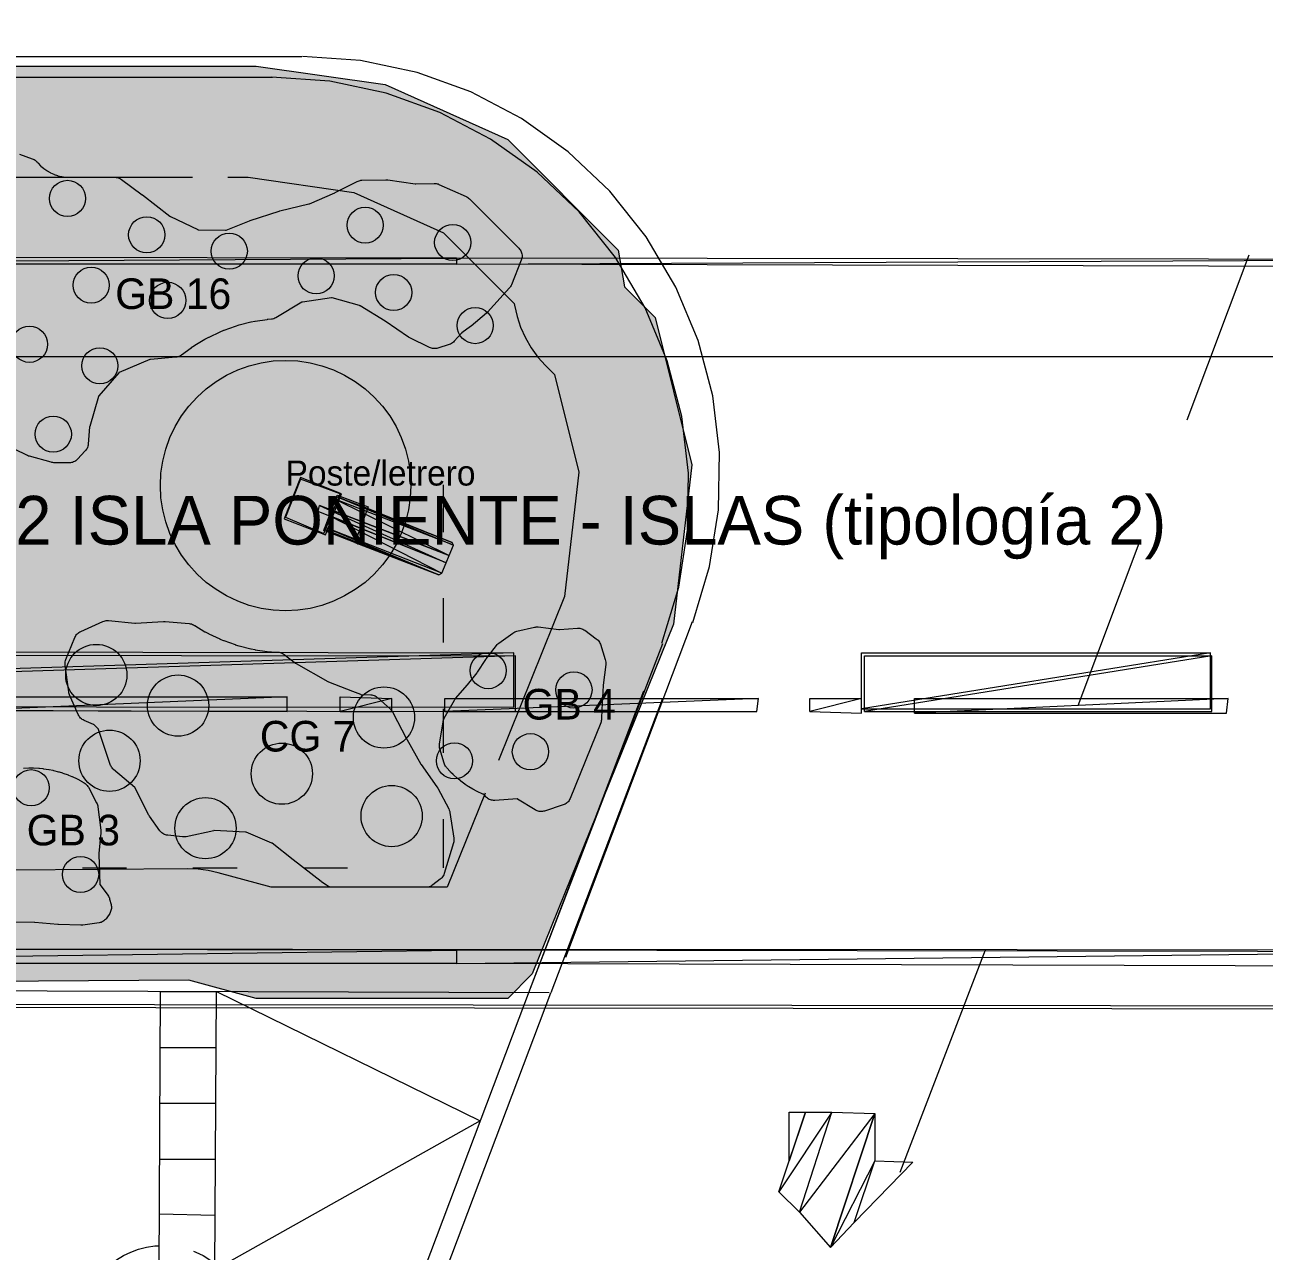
# Model space of a CAD drawing. Header units: metres. Extents: x 1 to 213, y 1 to 147.
# Drawn here: x 60.43 to 69.33, y 40.3 to 49.11 of the extents above; entities that cross this region are included whole.
import ezdxf

# ---------------------------------------------------------------- set-up
doc = ezdxf.new("R2010")
doc.units = ezdxf.units.M
doc.linetypes.add('DASHED', pattern=[1.524, 1.27, -0.254])
doc.layers.get('0').update_dxf_attribs({"lineweight": 0, "plot": 0})
for name, color, linetype, lineweight, plot in [('00-BASE-ARQUITECTURA', 8, 'Continuous', 0, False), ('PJ-COPA-ADULTA', 8, 'DASHED', 0, False), ('PJ-CUBRESUELOS', 150, 'Continuous', 0, False), ('PJ-ETIQUETAS', 7, 'Continuous', 0, False), ('PJ-GRAVILLA', 42, 'Continuous', 0, False), ('PJ-HERBACEAS', 212, 'Continuous', 0, False), ('PJ-LIMITE-JARDIN', 7, 'Continuous', 0, False), ('PJ-MASAS', 92, 'Continuous', 0, False), ('PJ-MASAS-RELLENO', 92, 'Continuous', 0, False), ('PJ-PROTEGIDO', 30, 'DASHED', 0, False), ('PJ-RIEGO-SECTORES', 5, 'Continuous', 0, False), ('PJ-VISIBILIDAD', 1, 'DASHED', 0, False), ('PJ-ZONAS-TIPOLOGIA', 30, 'Continuous', 0, False)]:
    doc.layers.add(name, color=color, linetype=linetype, lineweight=lineweight, plot=plot)

# ---------------------------------------------------------------- blocks, each defined once
blk = doc.blocks.new('PJ_GB')
blk.add_circle((0, 0), 0.13)
for tag, p, height in [('CODIGO', (0.15, 0.15), 0.2), ('ESPECIE', (0.15, -0.1), 0.15), ('ZONA', (0.15, -0.3), 0.15)]:
    blk.add_attdef(tag, p, '', height=height)
blk = doc.blocks.new('PJ_CG')
blk.add_circle((0, 0), 0.22)
for tag, p, height in [('CODIGO', (0.15, 0.15), 0.2), ('ESPECIE', (0.15, -0.1), 0.15), ('ZONA', (0.15, -0.3), 0.15)]:
    blk.add_attdef(tag, p, '', height=height)

msp = doc.modelspace()

# ---------------------------------------------------------------- hatches: boundary and pattern name
at = {"layer": 'PJ-GRAVILLA'}
h = msp.add_hatch(dxfattribs=at)
h.set_pattern_fill('GRAVEL', scale=0.03)
h.paths.add_polyline_path([(55.2538, 48.8156), (62.0889, 48.8156), (63.0149, 48.6833), (63.8968, 48.2864), (64.6906, 47.4927), (64.7347, 47.2281), (64.9552, 47.0076), (65.2198, 45.9493), (65.0875, 44.8028), (64.0732, 42.2892), (63.8968, 42.1128), (62.0889, 42.1128), (61.6038, 42.2451), (55.1215, 42.201), (54.9892, 42.4215), (54.9892, 48.5069), (55.2538, 48.8156)])
at = {"layer": 'PJ-MASAS-RELLENO'}
for points in [[(59.958, 46.407), (59.9524, 46.4128), (59.9474, 46.4192), (59.9431, 46.426), (59.9395, 46.4332), (59.9366, 46.4408), (59.9345, 46.4486), (59.8964, 46.6256), (59.8962, 46.6266), (59.8945, 46.634), (59.8942, 46.6349), (59.8925, 46.6414), (59.8922, 46.6423), (59.8901, 46.6496), (59.8898, 46.6505), (59.8355, 46.822), (59.833, 46.8322), (59.8076, 46.9745), (59.8066, 46.9823), (59.8064, 46.9901), (59.8069, 46.9979), (59.8235, 47.1388), (59.8251, 47.1479), (59.8277, 47.1567), (59.8958, 47.3449), (59.8968, 47.3474), (59.9802, 47.5562), (59.9806, 47.5571), (59.9836, 47.5651), (59.9839, 47.5661), (59.9861, 47.5726), (59.9867, 47.5746), (59.9913, 47.5909), (59.9918, 47.5929), (59.9934, 47.5996), (59.9936, 47.6007), (59.9952, 47.609), (59.9954, 47.61), (60.0264, 47.7922), (60.0266, 47.7931), (60.0277, 47.8009), (60.0279, 47.8018), (60.0286, 47.8081), (60.0288, 47.8101), (60.0299, 47.8257), (60.03, 47.8276), (60.0301, 47.8335), (60.0301, 47.8354), (60.0297, 47.851), (60.0296, 47.853), (60.0292, 47.8588), (60.029, 47.8608), (60.027, 47.8763), (60.0267, 47.8782), (60.0257, 47.884), (60.0254, 47.8859), (60.0219, 47.9011), (60.0214, 47.903), (60.0197, 47.9091), (60.0195, 47.9101), (60.0172, 47.9176), (60.0169, 47.9185), (59.9719, 48.0545), (59.9698, 48.0619), (59.9685, 48.0695), (59.9679, 48.0771), (59.968, 48.0848), (59.9689, 48.0925), (59.9704, 48.1), (59.9727, 48.1073), (59.9757, 48.1144), (59.9794, 48.1211), (59.9837, 48.1275), (59.9886, 48.1334), (59.994, 48.1388), (59.9999, 48.1437), (60.0063, 48.148), (60.013, 48.1517), (60.0201, 48.1547), (60.1197, 48.1915), (60.1274, 48.1939), (60.1353, 48.1955), (60.1433, 48.1963), (60.1514, 48.1964), (60.3654, 48.1856), (60.3729, 48.1849), (60.3804, 48.1835), (60.3876, 48.1813), (60.4795, 48.1495), (60.4865, 48.1467), (60.4932, 48.1432), (60.4996, 48.1392), (60.5055, 48.1345), (60.511, 48.1293), (60.5159, 48.1237), (60.5192, 48.1195), (60.5217, 48.1167), (60.5387, 48.099), (60.5415, 48.0964), (60.5602, 48.0803), (60.5631, 48.078), (60.5832, 48.0638), (60.5864, 48.0618), (60.6078, 48.0495), (60.6111, 48.0478), (60.6335, 48.0376), (60.637, 48.0362), (60.6603, 48.0282), (60.6639, 48.0272), (60.6879, 48.0214), (60.6916, 48.0207), (60.7159, 48.0172), (60.7197, 48.0169), (60.7452, 48.0156), (60.7471, 48.0156), (61.0728, 48.0156), (61.0813, 48.0151), (61.0897, 48.0138), (61.0979, 48.0116), (61.1058, 48.0085), (61.1134, 48.0046), (61.1205, 47.9999), (61.2692, 47.8897), (61.2705, 47.8887), (61.4683, 47.7359), (61.4701, 47.7347), (61.4719, 47.7337), (61.6683, 47.6397), (61.6702, 47.6389), (61.6723, 47.6387), (61.8684, 47.6353), (61.8703, 47.6354), (61.8722, 47.636), (62.0415, 47.7029), (62.0461, 47.7046), (62.2528, 47.7719), (62.2589, 47.7736), (62.468, 47.8239), (62.4697, 47.8244), (62.4713, 47.825), (62.6537, 47.9048), (62.6557, 47.9058), (62.8146, 47.9859), (62.8211, 47.9889), (62.8279, 47.9912), (62.8348, 47.9929), (62.8418, 47.994), (62.8489, 47.9945), (63.0207, 47.9983), (63.0272, 47.9982), (63.0337, 47.9976), (63.2317, 47.9693), (63.2334, 47.9692), (63.235, 47.9691), (63.3676, 47.9721), (63.3747, 47.972), (63.3818, 47.9712), (63.3888, 47.9698), (63.3956, 47.9677), (63.4023, 47.9651), (63.597, 47.8774), (63.6035, 47.8742), (63.6096, 47.8703), (63.6154, 47.8659), (63.6208, 47.8611), (63.9764, 47.5054), (63.9816, 47.4997), (63.9863, 47.4934), (63.9903, 47.4868), (63.9936, 47.4797), (63.9963, 47.4724), (63.9982, 47.4649), (63.9994, 47.4572), (63.9998, 47.4494), (63.9995, 47.4416), (63.9984, 47.4339), (63.9966, 47.4264), (63.994, 47.419), (63.9236, 47.2439), (63.9207, 47.2375), (63.9172, 47.2314), (63.9133, 47.2256), (63.9088, 47.2201), (63.7514, 47.0459), (63.7431, 47.038), (63.6326, 46.9464), (63.6292, 46.9437), (63.5671, 46.8978), (63.5656, 46.8965), (63.5642, 46.8951), (63.5119, 46.8371), (63.5059, 46.8311), (63.4993, 46.8258), (63.4922, 46.8212), (63.4846, 46.8174), (63.4767, 46.8144), (63.3939, 46.7882), (63.3865, 46.7862), (63.379, 46.785), (63.3714, 46.7845), (63.3637, 46.7847), (63.3562, 46.7856), (63.3487, 46.7872), (63.3415, 46.7896), (63.3345, 46.7926), (63.1931, 46.8619), (63.1833, 46.8677), (63.0167, 46.9813), (63.015, 46.9824), (62.8352, 47.092), (62.8336, 47.0929), (62.8318, 47.0934), (62.634, 47.1485), (62.6319, 47.1489), (62.6299, 47.1487), (62.4205, 47.1185), (62.4186, 47.1181), (62.4168, 47.1172), (62.2307, 47.0062), (62.2229, 47.0022), (62.2147, 46.999), (62.2062, 46.9967), (62.1976, 46.9953), (62.1687, 46.9925), (62.1668, 46.9923), (62.0814, 46.9796), (62.0794, 46.9793), (62.0525, 46.9739), (62.0506, 46.9735), (61.9668, 46.9525), (61.9649, 46.952), (61.9386, 46.944), (61.9368, 46.9434), (61.8554, 46.9143), (61.8536, 46.9136), (61.8282, 46.9031), (61.8264, 46.9023), (61.7484, 46.8653), (61.7466, 46.8645), (61.7224, 46.8515), (61.7207, 46.8505), (61.6466, 46.8061), (61.6449, 46.8051), (61.6221, 46.7898), (61.6205, 46.7887), (61.5515, 46.7375), (61.5453, 46.7334), (61.5389, 46.7299), (61.5321, 46.7269), (61.5251, 46.7246), (61.5178, 46.723), (61.5105, 46.7221), (61.3293, 46.7068), (61.3272, 46.7065), (61.3253, 46.7058), (61.1042, 46.6132), (61.1026, 46.6125), (61.1013, 46.6111), (60.9566, 46.4449), (60.9553, 46.4432), (60.9546, 46.4411), (60.8921, 46.2253), (60.8917, 46.2233), (60.8914, 46.2213), (60.8819, 46.0972), (60.8809, 46.0895), (60.8792, 46.082), (60.8768, 46.0746), (60.8736, 46.0675), (60.8698, 46.0608), (60.8654, 46.0544), (60.8603, 46.0485), (60.8038, 45.9885), (60.7978, 45.9828), (60.7913, 45.9777), (60.7843, 45.9734), (60.7769, 45.9697), (60.7692, 45.9669), (60.7612, 45.9649), (60.753, 45.9637), (60.7448, 45.9634), (60.6345, 45.9644), (60.6276, 45.9648), (60.6208, 45.9658), (60.6141, 45.9673), (60.4586, 46.0102), (60.4517, 46.0124), (60.4451, 46.0152), (60.3515, 46.0604), (60.3457, 46.0634), (60.3402, 46.067), (60.2198, 46.1515), (60.2142, 46.1558), (60.2091, 46.1606), (60.0469, 46.3237), (60.0459, 46.3247), (59.958, 46.407)], [(60.8514, 44.1121), (60.8446, 44.1154), (60.8382, 44.1193), (60.8321, 44.1238), (60.8265, 44.1288), (60.8214, 44.1344), (60.8169, 44.1404), (60.8129, 44.1468), (60.8096, 44.1535), (60.7475, 44.2958), (60.7448, 44.3027), (60.7428, 44.3099), (60.7415, 44.3173), (60.7161, 44.5093), (60.7154, 44.5176), (60.7156, 44.5259), (60.7166, 44.5341), (60.7186, 44.5422), (60.7213, 44.55), (60.7859, 44.7085), (60.7891, 44.7155), (60.793, 44.7221), (60.7975, 44.7283), (60.8025, 44.734), (60.8081, 44.7393), (60.8142, 44.744), (60.8207, 44.748), (60.8275, 44.7515), (60.9876, 44.8225), (60.9952, 44.8255), (61.0032, 44.8276), (61.0113, 44.829), (61.0195, 44.8294), (61.0278, 44.8291), (61.2177, 44.8106), (61.2193, 44.8105), (61.2208, 44.8105), (61.4221, 44.8231), (61.428, 44.8233), (61.4339, 44.823), (61.6072, 44.8082), (61.6152, 44.8071), (61.623, 44.8052), (61.6306, 44.8025), (61.6379, 44.7991), (61.6448, 44.795), (61.6449, 44.7949), (61.6466, 44.7939), (61.7207, 44.7495), (61.7224, 44.7485), (61.7466, 44.7355), (61.7484, 44.7347), (61.8264, 44.6977), (61.8282, 44.6969), (61.8536, 44.6864), (61.8554, 44.6857), (61.9368, 44.6566), (61.9386, 44.656), (61.9649, 44.648), (61.9668, 44.6475), (62.0506, 44.6265), (62.0525, 44.6261), (62.0794, 44.6207), (62.0814, 44.6204), (62.1668, 44.6077), (62.1687, 44.6075), (62.1961, 44.6048), (62.198, 44.6046), (62.2454, 44.6023), (62.2533, 44.6015), (62.2612, 44.5999), (62.2689, 44.5976), (62.2763, 44.5944), (62.2833, 44.5906), (62.2899, 44.5861), (62.3714, 44.524), (62.376, 44.5209), (62.6043, 44.3921), (62.6091, 44.3898), (62.7808, 44.3213), (62.7813, 44.3211), (62.8378, 44.2994), (62.8399, 44.2988), (62.842, 44.2985), (62.9121, 44.2959), (62.9201, 44.2952), (62.928, 44.2937), (62.9356, 44.2914), (62.9431, 44.2884), (62.9501, 44.2846), (62.9568, 44.2802), (62.963, 44.2751), (63.0546, 44.1916), (63.0596, 44.1866), (63.0642, 44.1812), (63.0683, 44.1754), (63.0718, 44.1692), (63.1699, 43.9795), (63.1706, 43.9782), (63.2723, 43.7986), (63.2744, 43.7953), (63.3879, 43.6338), (63.3931, 43.6254), (63.4729, 43.4752), (63.4767, 43.467), (63.4796, 43.4583), (63.4814, 43.4494), (63.5086, 43.2663), (63.5094, 43.2575), (63.5093, 43.2488), (63.5081, 43.24), (63.5061, 43.2315), (63.4395, 43.0105), (63.4367, 43.0026), (63.4331, 42.9951), (63.4287, 42.988), (63.4236, 42.9814), (63.4178, 42.9753), (63.4114, 42.9699), (63.3579, 42.9292), (63.3518, 42.925), (63.3453, 42.9213), (63.3385, 42.9183), (63.3315, 42.9159), (63.3242, 42.9142), (63.3169, 42.9132), (63.3094, 42.9128), (62.6398, 42.9128), (62.6318, 42.9132), (62.6239, 42.9144), (62.6161, 42.9164), (62.6086, 42.9192), (62.6014, 42.9227), (62.5945, 42.9269), (62.5603, 42.9504), (62.5564, 42.9533), (62.3554, 43.1104), (62.3552, 43.1105), (62.2045, 43.2287), (62.2031, 43.2297), (62.2014, 43.2305), (62.0157, 43.3077), (62.0141, 43.3083), (62.0124, 43.3084), (61.7868, 43.3195), (61.785, 43.3196), (61.7833, 43.3193), (61.5858, 43.276), (61.5773, 43.2746), (61.5686, 43.2742), (61.56, 43.2747), (61.4525, 43.2865), (61.4452, 43.2876), (61.438, 43.2895), (61.4309, 43.292), (61.4242, 43.2951), (61.4177, 43.2989), (61.4117, 43.3032), (61.4061, 43.3081), (61.4009, 43.3135), (61.3963, 43.3193), (61.3222, 43.4225), (61.3188, 43.4277), (61.3158, 43.4331), (61.218, 43.6271), (61.217, 43.6288), (61.2156, 43.6302), (61.0637, 43.7598), (61.0584, 43.7647), (61.0536, 43.7701), (61.0492, 43.776), (61.0455, 43.7821), (61.0423, 43.7886), (61.0397, 43.7954), (60.9562, 44.0466), (60.9555, 44.0484), (60.9543, 44.0498), (60.9232, 44.0805), (60.9218, 44.0817), (60.9201, 44.0825), (60.8514, 44.1121)], [(63.7294, 43.576), (63.7289, 43.5763), (63.7278, 43.5768), (63.7192, 43.5806), (63.7175, 43.5814), (63.6763, 43.6009), (63.6727, 43.6027), (63.6502, 43.6147), (63.6468, 43.6167), (63.6161, 43.6351), (63.6127, 43.6372), (63.5915, 43.6514), (63.5883, 43.6536), (63.5595, 43.675), (63.5564, 43.6774), (63.5367, 43.6936), (63.5337, 43.6962), (63.5071, 43.7203), (63.5043, 43.723), (63.4862, 43.741), (63.4835, 43.7439), (63.4594, 43.7705), (63.4569, 43.7734), (63.4535, 43.7776), (63.4487, 43.784), (63.4447, 43.7908), (63.4413, 43.798), (63.4386, 43.8055), (63.4085, 43.9066), (63.4068, 43.9136), (63.4057, 43.9206), (63.4052, 43.9278), (63.4054, 43.9349), (63.4062, 43.9421), (63.4315, 44.1008), (63.4329, 44.1077), (63.4349, 44.1144), (63.4375, 44.121), (63.4407, 44.1273), (63.513, 44.2565), (63.5172, 44.2633), (63.5221, 44.2695), (63.6062, 44.3676), (63.6068, 44.3684), (63.6766, 44.454), (63.6792, 44.4576), (63.7384, 44.5497), (63.7423, 44.5552), (63.8158, 44.6506), (63.8207, 44.6564), (63.8262, 44.6617), (63.8321, 44.6664), (63.9325, 44.7395), (63.9393, 44.7439), (63.9464, 44.7476), (63.9539, 44.7506), (63.9616, 44.7528), (64.0881, 44.782), (64.0949, 44.7832), (64.1018, 44.7839), (64.1087, 44.784), (64.1155, 44.7835), (64.2641, 44.7658), (64.2659, 44.7657), (64.2678, 44.7657), (64.3979, 44.7746), (64.4059, 44.7748), (64.4138, 44.7741), (64.4217, 44.7727), (64.4293, 44.7705), (64.4367, 44.7675), (64.4438, 44.7638), (64.4505, 44.7595), (64.5329, 44.6994), (64.5394, 44.6941), (64.5454, 44.6882), (64.5506, 44.6816), (64.5552, 44.6746), (64.559, 44.6671), (64.562, 44.6592), (64.5976, 44.5486), (64.5998, 44.5402), (64.6011, 44.5316), (64.6014, 44.5229), (64.6008, 44.5142), (64.5823, 44.3648), (64.582, 44.3621), (64.5725, 44.1905), (64.5724, 44.1894), (64.5705, 44.1227), (64.57, 44.1157), (64.5688, 44.1087), (64.5671, 44.1018), (64.5647, 44.0951), (64.3448, 43.5502), (64.3415, 43.5431), (64.3376, 43.5364), (64.3331, 43.5301), (64.3279, 43.5243), (64.3223, 43.519), (64.3161, 43.5143), (64.3095, 43.5102), (64.3026, 43.5067), (64.2953, 43.504), (64.1613, 43.4605), (64.1539, 43.4585), (64.1463, 43.4572), (64.1386, 43.4566), (64.131, 43.4568), (64.1233, 43.4577), (64.1158, 43.4594), (64.1085, 43.4617), (64.1015, 43.4647), (64.0947, 43.4684), (63.9676, 43.5465), (63.9658, 43.5474), (63.9638, 43.5474), (63.8034, 43.537), (63.7953, 43.5369), (63.7872, 43.5376), (63.7793, 43.5391), (63.7715, 43.5414), (63.764, 43.5445), (63.7569, 43.5483), (63.7502, 43.5528), (63.744, 43.558), (63.7383, 43.5638), (63.7332, 43.5701), (63.7299, 43.5752), (63.7294, 43.576)], [(59.8565, 42.9448), (59.857, 42.9466), (59.8978, 43.1146), (59.8983, 43.1167), (59.9272, 43.272), (59.9295, 43.2812), (59.979, 43.4395), (59.9816, 43.4467), (59.9849, 43.4536), (60.0708, 43.6126), (60.075, 43.6196), (60.0799, 43.6261), (60.0854, 43.632), (60.1423, 43.6872), (60.1489, 43.6929), (60.1561, 43.6979), (60.1638, 43.7021), (60.1759, 43.7078), (60.1795, 43.7094), (60.203, 43.7192), (60.2067, 43.7206), (60.243, 43.7336), (60.2467, 43.7348), (60.2711, 43.7422), (60.2749, 43.7432), (60.3123, 43.7526), (60.3162, 43.7535), (60.3412, 43.7585), (60.3451, 43.7591), (60.3832, 43.7648), (60.3871, 43.7653), (60.4125, 43.7678), (60.4164, 43.7681), (60.4549, 43.7699), (60.4588, 43.77), (60.4844, 43.77), (60.4883, 43.7699), (60.5268, 43.7681), (60.5307, 43.7678), (60.5561, 43.7653), (60.56, 43.7648), (60.5981, 43.7591), (60.602, 43.7585), (60.627, 43.7535), (60.6309, 43.7526), (60.6683, 43.7432), (60.6721, 43.7422), (60.6965, 43.7348), (60.7002, 43.7336), (60.7365, 43.7206), (60.7402, 43.7192), (60.7637, 43.7094), (60.7673, 43.7078), (60.8022, 43.6913), (60.8057, 43.6896), (60.8282, 43.6775), (60.8316, 43.6756), (60.8533, 43.6626), (60.8594, 43.6586), (60.8651, 43.654), (60.8703, 43.6489), (60.8751, 43.6434), (60.8793, 43.6374), (60.883, 43.6311), (60.9421, 43.5184), (60.9451, 43.5118), (60.9476, 43.5051), (60.9494, 43.4981), (60.9506, 43.491), (60.9713, 43.3223), (60.9719, 43.3136), (60.9715, 43.3049), (60.9571, 43.1551), (60.957, 43.1497), (60.966, 42.933), (60.9662, 42.9311), (60.9673, 42.9294), (61.0224, 42.8555), (61.0267, 42.8492), (61.0303, 42.8425), (61.0333, 42.8355), (61.0356, 42.8282), (61.046, 42.789), (61.0476, 42.7818), (61.0485, 42.7744), (61.0487, 42.7669), (61.0482, 42.7595), (61.047, 42.7522), (61.0452, 42.7449), (61.0426, 42.7379), (61.0395, 42.7312), (61.0357, 42.7248), (61.0146, 42.6924), (61.0102, 42.6863), (61.0052, 42.6806), (60.9997, 42.6755), (60.9938, 42.6708), (60.9875, 42.6668), (60.9808, 42.6633), (60.9738, 42.6605), (60.9666, 42.6584), (60.9592, 42.657), (60.8439, 42.6401), (60.8367, 42.6394), (60.8295, 42.6393), (60.6684, 42.6449), (60.6643, 42.6451), (60.4974, 42.6595), (60.4945, 42.6596), (60.3274, 42.6616), (60.3256, 42.6615), (60.3238, 42.6613), (60.1572, 42.6331), (60.1554, 42.6328), (60.1537, 42.6322), (60.0018, 42.5767), (59.9949, 42.5746), (59.9879, 42.573), (59.9807, 42.5721), (59.9735, 42.5719), (59.9663, 42.5723), (59.7999, 42.5893), (59.7924, 42.5904), (59.785, 42.5923), (59.7779, 42.5948), (59.771, 42.598), (59.7644, 42.6018), (59.7583, 42.6062), (59.7526, 42.6112), (59.7474, 42.6167), (59.7427, 42.6227), (59.6582, 42.7423), (59.6541, 42.7487), (59.6507, 42.7555), (59.6478, 42.7627), (59.6457, 42.77), (59.6443, 42.7775), (59.6436, 42.7851), (59.6437, 42.7928), (59.6445, 42.8004), (59.646, 42.8079), (59.6482, 42.8152), (59.6511, 42.8223), (59.6546, 42.829), (59.6588, 42.8354), (59.6636, 42.8414), (59.6689, 42.8469), (59.6748, 42.8518), (59.681, 42.8562), (59.6877, 42.8599), (59.8549, 42.9438), (59.8565, 42.9448)]]:
    msp.add_hatch(color=7, dxfattribs=at).paths.add_polyline_path(points)

# ---------------------------------------------------------------- linework, layer by layer
at = {"layer": '00-BASE-ARQUITECTURA'}
for points in [[(88.5472, 53.6469), (88.5472, 51.6678), (74.3867, 51.6678), (72.8415, 46.7254), (52.1511, 46.7254), (52.1511, 98.3297), (67.7827, 98.3297)], [(55.0404, 48.8844), (62.4169, 48.8844)], [(65.2261, 44.816), (65.3476, 45.2173), (65.4116, 45.6266), (65.4187, 46.0381), (65.3696, 46.4457), (65.265, 46.8437), (65.1057, 47.2262), (64.8924, 47.5871), (64.6309, 47.9149), (64.3301, 48.1997), (63.9953, 48.439), (63.6317, 48.6298), (63.2447, 48.7695), (62.8394, 48.8553), (62.4211, 48.8844)], [(55.0404, 48.7362), (62.2053, 48.7362)], [(65.0037, 44.6676), (65.1253, 45.0689), (65.1893, 45.4782), (65.1964, 45.8897), (65.1474, 46.2974), (65.0428, 46.6954), (64.8835, 47.0778), (64.6702, 47.4388), (64.4087, 47.7666), (64.1079, 48.0515), (63.7731, 48.2908), (63.4095, 48.4816), (63.0224, 48.6213), (62.6171, 48.7071), (62.1988, 48.7362)], [(56.3633, 47.4451), (56.3633, 47.3921), (63.5282, 47.4345), (56.3633, 47.4451)], [(56.3633, 47.3921), (63.5282, 47.4345), (63.5282, 47.3921), (56.3633, 47.3921)], [(63.5282, 47.4345), (63.5282, 47.3921), (70.7354, 47.4239), (63.5282, 47.4345)], [(63.5282, 47.3921), (70.7354, 47.4239), (70.7354, 47.371), (63.5282, 47.3921)], [(69.222, 47.4556), (68.7775, 46.2703)], [(63.4329, 45.8046), (63.4329, 45.466)], [(62.6604, 45.6988), (63.4753, 45.2966), (62.6286, 45.6247), (62.6604, 45.6988)], [(62.6709, 45.72), (63.507, 45.3707), (62.6604, 45.6988), (62.6709, 45.72)], [(63.507, 45.3707), (62.6604, 45.6988), (63.4753, 45.2966), (63.507, 45.3707)], [(63.4964, 45.3919), (63.4964, 45.3919), (62.6709, 45.72), (63.4964, 45.3919), (62.6709, 45.72), (62.8932, 45.6353), (63.4964, 45.3919)], [(63.4964, 45.3919), (62.6709, 45.72), (63.507, 45.3707), (63.4964, 45.3919)], [(62.5439, 45.6565), (63.4541, 45.2437), (62.5334, 45.6141), (62.5439, 45.6565)], [(63.4753, 45.2966), (62.5439, 45.6565), (63.4541, 45.2437), (63.4753, 45.2966)], [(63.4753, 45.2966), (62.6286, 45.6247), (63.4753, 45.2966)], [(62.6286, 45.6247), (63.4753, 45.2966), (62.6286, 45.6247)], [(62.618, 45.5824), (63.4224, 45.1696), (62.5863, 45.4977), (62.618, 45.5824)], [(63.4541, 45.2437), (62.618, 45.5824), (63.4224, 45.1696), (63.4541, 45.2437)], [(62.5863, 45.4977), (63.4012, 45.1591), (62.5757, 45.4871), (62.5863, 45.4977)], [(63.4224, 45.1696), (62.5863, 45.4977), (63.4012, 45.1591), (63.4224, 45.1696)], [(62.7979, 45.3919), (63.4012, 45.1591), (62.7979, 45.3919)], [(68.4389, 45.4025), (67.9944, 44.2171)], [(63.4329, 44.9897), (63.4329, 44.6722)], [(65.2215, 44.8204), (64.3114, 42.4074)], [(65.0099, 44.6616), (64.0468, 42.1534)], [(63.9409, 44.5981), (51.9394, 44.2171), (51.9394, 44.6193), (63.9409, 44.5981)], [(63.9409, 44.2066), (63.9409, 44.5981), (51.9394, 44.2171), (63.9409, 44.2066)], [(63.9515, 44.577), (51.95, 44.196), (51.95, 44.5876), (63.9515, 44.577)], [(63.9515, 44.1748), (63.9515, 44.577), (51.95, 44.196), (63.9515, 44.1748)], [(68.9469, 44.196), (68.9469, 44.5981), (66.4386, 44.196), (68.9469, 44.196)], [(68.9469, 44.5981), (66.4386, 44.196), (66.4386, 44.5981), (68.9469, 44.5981)], [(68.9574, 44.1748), (68.9574, 44.577), (66.4598, 44.1748), (68.9574, 44.1748)], [(68.9574, 44.577), (66.4598, 44.1748), (66.4598, 44.577), (68.9574, 44.577)], [(62.3111, 44.1748), (62.3111, 44.2806), (60.0674, 44.1854), (62.3111, 44.1748)], [(62.3111, 44.2806), (60.0674, 44.1854), (60.0674, 44.2806), (62.3111, 44.2806)], [(63.0625, 44.2701), (62.6921, 44.1748), (62.6921, 44.2806), (63.0625, 44.2701)], [(64.8723, 44.323), (64.0468, 42.1534)], [(63.0625, 44.1748), (63.0625, 44.2701), (62.6921, 44.1748), (63.0625, 44.1748)], [(63.4329, 44.196), (63.4329, 43.8785)], [(65.6872, 44.1748), (65.6978, 44.2701), (63.4435, 44.1748), (65.6872, 44.1748)], [(65.6978, 44.2701), (63.4435, 44.1748), (63.4435, 44.2701), (65.6978, 44.2701)], [(65.0099, 44.2701), (64.2055, 42.1534)], [(66.4386, 44.1642), (66.4386, 44.2701), (66.0682, 44.1748), (66.4386, 44.1642)], [(66.4386, 44.2701), (66.0682, 44.1748), (66.0682, 44.2701), (66.4386, 44.2701)], [(69.0633, 44.1642), (69.0739, 44.2701), (66.8196, 44.1642), (69.0633, 44.1642)], [(69.0739, 44.2701), (66.8196, 44.1642), (66.8196, 44.2701), (69.0739, 44.2701)], [(63.4329, 43.4022), (63.4329, 43.053)], [(60.84, 43.053), (61.1575, 43.053)], [(61.6338, 43.053), (61.9513, 43.053)], [(62.4275, 43.053), (62.745, 43.053)], [(132.6056, 42.4603), (98.813, 42.4497), (51.9289, 42.4709), (51.9183, 40.2061), (63.2954, 40.1637), (62.5016, 38.0788), (61.8984, 36.4807), (60.5119, 32.8612), (59.8875, 31.2208), (59.2102, 29.4428), (58.5223, 27.8553), (57.9402, 26.7652), (56.6173, 24.7438), (54.7229, 22.5637), (53.0189, 21.0502), (52.1723, 20.4152), (50.426, 19.3146), (48.5316, 18.3832)], [(56.3633, 42.4709), (56.3633, 42.3651), (63.5282, 42.4603), (56.3633, 42.4709)], [(56.3633, 42.3651), (63.5282, 42.4603), (63.5282, 42.3651), (56.3633, 42.3651)], [(63.5282, 42.4603), (63.5282, 42.3651), (70.7249, 42.4497), (63.5282, 42.4603)], [(63.5282, 42.3651), (70.7249, 42.4497), (70.7249, 42.3439), (63.5282, 42.3651)], [(67.3276, 42.4603), (66.7138, 40.8622)], [(64.1949, 42.1534), (51.9289, 42.1957), (51.9289, 40.2061), (63.2954, 40.1637)], [(64.1949, 42.1534), (51.9289, 42.1957), (51.9289, 40.2061), (62.6709, 40.1637)], [(64.1949, 42.1534), (51.9289, 42.1957), (51.9289, 40.2061), (63.4541, 40.1637)], [(61.3904, 40.1637), (61.4009, 42.164), (61.8031, 42.164)], [(61.7925, 40.1637), (61.8031, 42.164)], [(61.8031, 42.164), (63.6975, 41.2326), (61.7925, 40.1637)], [(63.2954, 40.1637), (64.0679, 42.2063)], [(63.4541, 40.1637), (64.2055, 42.1534)], [(52.1935, 42.0793), (123.197, 42.0052)], [(52.204, 42.0581), (123.2076, 41.9841)], [(61.4009, 41.7618), (61.8031, 41.7618)], [(61.4009, 41.3596), (61.7925, 41.3596)], [(65.9941, 40.5765), (66.2269, 41.2961), (65.8459, 40.7246), (65.9941, 40.5765)], [(66.2269, 41.2961), (65.8459, 40.7246), (66.0364, 41.2961), (66.2269, 41.2961)], [(66.0364, 41.2961), (65.92, 40.9469), (65.92, 41.2961), (66.0364, 41.2961)], [(66.5339, 41.2856), (65.9941, 40.5765), (66.2269, 41.2961), (66.5339, 41.2856)], [(66.2164, 40.3225), (66.5339, 41.2856), (65.9941, 40.5765), (66.2164, 40.3225)], [(66.5339, 40.9469), (66.2164, 40.3225), (66.5339, 41.2856), (66.5339, 40.9469)], [(66.2164, 40.3225), (66.5339, 41.2856), (66.2164, 40.3225)], [(66.5339, 41.2856), (66.2164, 40.3225), (66.5339, 41.2856)], [(61.4009, 40.9575), (61.7925, 40.9575)], [(66.3857, 40.5024), (66.5339, 40.9469), (66.2164, 40.3225), (66.3857, 40.5024)], [(66.809, 40.9363), (66.3857, 40.5024), (66.5339, 40.9469), (66.809, 40.9363)], [(61.3904, 40.5659), (61.7925, 40.5553)]]:
    msp.add_lwpolyline(points, dxfattribs=at)
for points in [[(62.4064, 45.8576), (62.2899, 45.5612), (62.5863, 45.4448), (62.7027, 45.7411)], [(62.4064, 45.847), (62.3005, 45.5718), (62.5757, 45.4554), (62.6921, 45.7411)], [(62.5757, 45.4766), (62.6709, 45.7306), (62.8932, 45.6459), (62.7979, 45.3919)]]:
    msp.add_lwpolyline(points, close=True, dxfattribs=at)
at = {"layer": 'PJ-COPA-ADULTA'}
msp.add_circle((61.4211, 39.7381), 0.6, dxfattribs=at)
at = {"layer": 'PJ-LIMITE-JARDIN'}
msp.add_lwpolyline([(55.2538, 48.8156), (62.0889, 48.8156), (63.0149, 48.6833), (63.8968, 48.2864), (64.6906, 47.4927), (64.7347, 47.2281), (64.9552, 47.0076), (65.2198, 45.9493), (65.0875, 44.8028), (64.0732, 42.2892), (63.8968, 42.1128), (62.0889, 42.1128), (61.6038, 42.2451), (55.1215, 42.201), (54.9892, 42.4215), (54.9892, 48.5069), (55.2538, 48.8156)], close=True, dxfattribs=at)
at = {"layer": 'PJ-MASAS'}
for points in [[(60.3876, 48.1813), (60.4795, 48.1495), (60.4865, 48.1467), (60.4932, 48.1432), (60.4996, 48.1392), (60.5055, 48.1345), (60.511, 48.1293), (60.5159, 48.1237), (60.5192, 48.1195), (60.5217, 48.1167), (60.5387, 48.099), (60.5415, 48.0964), (60.5602, 48.0803), (60.5631, 48.078), (60.5832, 48.0638), (60.5864, 48.0618), (60.6078, 48.0495), (60.6111, 48.0478), (60.6335, 48.0376), (60.637, 48.0362), (60.6603, 48.0282), (60.6639, 48.0272), (60.6879, 48.0214), (60.6916, 48.0207), (60.7159, 48.0172), (60.7197, 48.0169), (60.7452, 48.0156), (60.7471, 48.0156), (61.0728, 48.0156), (61.0813, 48.0151), (61.0897, 48.0138), (61.0979, 48.0116), (61.1058, 48.0085), (61.1134, 48.0046), (61.1205, 47.9999), (61.2692, 47.8897), (61.2705, 47.8887), (61.4683, 47.7359), (61.4701, 47.7347), (61.4719, 47.7337), (61.6683, 47.6397), (61.6702, 47.6389), (61.6723, 47.6387), (61.8684, 47.6353), (61.8703, 47.6354), (61.8722, 47.636), (62.0415, 47.7029), (62.0461, 47.7046), (62.2528, 47.7719), (62.2589, 47.7736), (62.468, 47.8239), (62.4697, 47.8244), (62.4713, 47.825), (62.6537, 47.9048), (62.6557, 47.9058), (62.8146, 47.9859), (62.8211, 47.9889), (62.8279, 47.9912), (62.8348, 47.9929), (62.8418, 47.994), (62.8489, 47.9945), (63.0207, 47.9983), (63.0272, 47.9982), (63.0337, 47.9976), (63.2317, 47.9693), (63.2334, 47.9692), (63.235, 47.9691), (63.3676, 47.9721), (63.3747, 47.972), (63.3818, 47.9712), (63.3888, 47.9698), (63.3956, 47.9677), (63.4023, 47.9651), (63.597, 47.8774), (63.6035, 47.8742), (63.6096, 47.8703), (63.6154, 47.8659), (63.6208, 47.8611), (63.9764, 47.5054), (63.9816, 47.4997), (63.9863, 47.4934), (63.9903, 47.4868), (63.9936, 47.4797), (63.9963, 47.4724), (63.9982, 47.4649), (63.9994, 47.4572), (63.9998, 47.4494), (63.9995, 47.4416), (63.9984, 47.4339), (63.9966, 47.4264), (63.994, 47.419), (63.9236, 47.2439), (63.9207, 47.2375), (63.9172, 47.2314), (63.9133, 47.2256), (63.9088, 47.2201), (63.7514, 47.0459), (63.7431, 47.038), (63.6326, 46.9464), (63.6292, 46.9437), (63.5671, 46.8978), (63.5656, 46.8965), (63.5642, 46.8951), (63.5119, 46.8371), (63.5059, 46.8311), (63.4993, 46.8258), (63.4922, 46.8212), (63.4846, 46.8174), (63.4767, 46.8144), (63.3939, 46.7882), (63.3865, 46.7862), (63.379, 46.785), (63.3714, 46.7845), (63.3637, 46.7847), (63.3562, 46.7856), (63.3487, 46.7872), (63.3415, 46.7896), (63.3345, 46.7926), (63.1931, 46.8619), (63.1833, 46.8677), (63.0167, 46.9813), (63.015, 46.9824), (62.8352, 47.092), (62.8336, 47.0929), (62.8318, 47.0934), (62.634, 47.1485), (62.6319, 47.1489), (62.6299, 47.1487), (62.4205, 47.1185), (62.4186, 47.1181), (62.4168, 47.1172), (62.2307, 47.0062), (62.2229, 47.0022), (62.2147, 46.999), (62.2062, 46.9967), (62.1976, 46.9953), (62.1687, 46.9925), (62.1668, 46.9923), (62.0814, 46.9796), (62.0794, 46.9793), (62.0525, 46.9739), (62.0506, 46.9735), (61.9668, 46.9525), (61.9649, 46.952), (61.9386, 46.944), (61.9368, 46.9434), (61.8554, 46.9143), (61.8536, 46.9136), (61.8282, 46.9031), (61.8264, 46.9023), (61.7484, 46.8653), (61.7466, 46.8645), (61.7224, 46.8515), (61.7207, 46.8505), (61.6466, 46.8061), (61.6449, 46.8051), (61.6221, 46.7898), (61.6205, 46.7887), (61.5515, 46.7375), (61.5453, 46.7334), (61.5389, 46.7299), (61.5321, 46.7269), (61.5251, 46.7246), (61.5178, 46.723), (61.5105, 46.7221), (61.3293, 46.7068), (61.3272, 46.7065), (61.3253, 46.7058), (61.1042, 46.6132), (61.1026, 46.6125), (61.1013, 46.6111), (60.9566, 46.4449), (60.9553, 46.4432), (60.9546, 46.4411), (60.8921, 46.2253), (60.8917, 46.2233), (60.8914, 46.2213), (60.8819, 46.0972), (60.8809, 46.0895), (60.8792, 46.082), (60.8768, 46.0746), (60.8736, 46.0675), (60.8698, 46.0608), (60.8654, 46.0544), (60.8603, 46.0485), (60.8038, 45.9885), (60.7978, 45.9828), (60.7913, 45.9777), (60.7843, 45.9734), (60.7769, 45.9697), (60.7692, 45.9669), (60.7612, 45.9649), (60.753, 45.9637), (60.7448, 45.9634), (60.6345, 45.9644), (60.6276, 45.9648), (60.6208, 45.9658), (60.6141, 45.9673), (60.4586, 46.0102), (60.4517, 46.0124), (60.4451, 46.0152), (60.3515, 46.0604)], [(60.4164, 43.7681), (60.4549, 43.7699), (60.4588, 43.77), (60.4844, 43.77), (60.4883, 43.7699), (60.5268, 43.7681), (60.5307, 43.7678), (60.5561, 43.7653), (60.56, 43.7648), (60.5981, 43.7591), (60.602, 43.7585), (60.627, 43.7535), (60.6309, 43.7526), (60.6683, 43.7432), (60.6721, 43.7422), (60.6965, 43.7348), (60.7002, 43.7336), (60.7365, 43.7206), (60.7402, 43.7192), (60.7637, 43.7094), (60.7673, 43.7078), (60.8022, 43.6913), (60.8057, 43.6896), (60.8282, 43.6775), (60.8316, 43.6756), (60.8533, 43.6626), (60.8594, 43.6586), (60.8651, 43.654), (60.8703, 43.6489), (60.8751, 43.6434), (60.8793, 43.6374), (60.883, 43.6311), (60.9421, 43.5184), (60.9451, 43.5118), (60.9476, 43.5051), (60.9494, 43.4981), (60.9506, 43.491), (60.9713, 43.3223), (60.9719, 43.3136), (60.9715, 43.3049), (60.9571, 43.1551), (60.957, 43.1497), (60.966, 42.933), (60.9662, 42.9311), (60.9673, 42.9294), (61.0224, 42.8555), (61.0267, 42.8492), (61.0303, 42.8425), (61.0333, 42.8355), (61.0356, 42.8282), (61.046, 42.789), (61.0476, 42.7818), (61.0485, 42.7744), (61.0487, 42.7669), (61.0482, 42.7595), (61.047, 42.7522), (61.0452, 42.7449), (61.0426, 42.7379), (61.0395, 42.7312), (61.0357, 42.7248), (61.0146, 42.6924), (61.0102, 42.6863), (61.0052, 42.6806), (60.9997, 42.6755), (60.9938, 42.6708), (60.9875, 42.6668), (60.9808, 42.6633), (60.9738, 42.6605), (60.9666, 42.6584), (60.9592, 42.657), (60.8439, 42.6401), (60.8367, 42.6394), (60.8295, 42.6393), (60.6684, 42.6449), (60.6643, 42.6451), (60.4974, 42.6595), (60.4945, 42.6596), (60.3274, 42.6616)]]:
    msp.add_lwpolyline(points, dxfattribs=at)
for points in [[(60.8514, 44.1121), (60.8446, 44.1154), (60.8382, 44.1193), (60.8321, 44.1238), (60.8265, 44.1288), (60.8214, 44.1344), (60.8169, 44.1404), (60.8129, 44.1468), (60.8096, 44.1535), (60.7475, 44.2958), (60.7448, 44.3027), (60.7428, 44.3099), (60.7415, 44.3173), (60.7161, 44.5093), (60.7154, 44.5176), (60.7156, 44.5259), (60.7166, 44.5341), (60.7186, 44.5422), (60.7213, 44.55), (60.7859, 44.7085), (60.7891, 44.7155), (60.793, 44.7221), (60.7975, 44.7283), (60.8025, 44.734), (60.8081, 44.7393), (60.8142, 44.744), (60.8207, 44.748), (60.8275, 44.7515), (60.9876, 44.8225), (60.9952, 44.8255), (61.0032, 44.8276), (61.0113, 44.829), (61.0195, 44.8294), (61.0278, 44.8291), (61.2177, 44.8106), (61.2193, 44.8105), (61.2208, 44.8105), (61.4221, 44.8231), (61.428, 44.8233), (61.4339, 44.823), (61.6072, 44.8082), (61.6152, 44.8071), (61.623, 44.8052), (61.6306, 44.8025), (61.6379, 44.7991), (61.6448, 44.795), (61.6449, 44.7949), (61.6466, 44.7939), (61.7207, 44.7495), (61.7224, 44.7485), (61.7466, 44.7355), (61.7484, 44.7347), (61.8264, 44.6977), (61.8282, 44.6969), (61.8536, 44.6864), (61.8554, 44.6857), (61.9368, 44.6566), (61.9386, 44.656), (61.9649, 44.648), (61.9668, 44.6475), (62.0506, 44.6265), (62.0525, 44.6261), (62.0794, 44.6207), (62.0814, 44.6204), (62.1668, 44.6077), (62.1687, 44.6075), (62.1961, 44.6048), (62.198, 44.6046), (62.2454, 44.6023), (62.2533, 44.6015), (62.2612, 44.5999), (62.2689, 44.5976), (62.2763, 44.5944), (62.2833, 44.5906), (62.2899, 44.5861), (62.3714, 44.524), (62.376, 44.5209), (62.6043, 44.3921), (62.6091, 44.3898), (62.7808, 44.3213), (62.7813, 44.3211), (62.8378, 44.2994), (62.8399, 44.2988), (62.842, 44.2985), (62.9121, 44.2959), (62.9201, 44.2952), (62.928, 44.2937), (62.9356, 44.2914), (62.9431, 44.2884), (62.9501, 44.2846), (62.9568, 44.2802), (62.963, 44.2751), (63.0546, 44.1916), (63.0596, 44.1866), (63.0642, 44.1812), (63.0683, 44.1754), (63.0718, 44.1692), (63.1699, 43.9795), (63.1706, 43.9782), (63.2723, 43.7986), (63.2744, 43.7953), (63.3879, 43.6338), (63.3931, 43.6254), (63.4729, 43.4752), (63.4767, 43.467), (63.4796, 43.4583), (63.4814, 43.4494), (63.5086, 43.2663), (63.5094, 43.2575), (63.5093, 43.2488), (63.5081, 43.24), (63.5061, 43.2315), (63.4395, 43.0105), (63.4367, 43.0026), (63.4331, 42.9951), (63.4287, 42.988), (63.4236, 42.9814), (63.4178, 42.9753), (63.4114, 42.9699), (63.3579, 42.9292), (63.3518, 42.925), (63.3453, 42.9213), (63.3385, 42.9183), (63.3315, 42.9159), (63.3242, 42.9142), (63.3169, 42.9132), (63.3094, 42.9128), (62.6398, 42.9128), (62.6318, 42.9132), (62.6239, 42.9144), (62.6161, 42.9164), (62.6086, 42.9192), (62.6014, 42.9227), (62.5945, 42.9269), (62.5603, 42.9504), (62.5564, 42.9533), (62.3554, 43.1104), (62.3552, 43.1105), (62.2045, 43.2287), (62.2031, 43.2297), (62.2014, 43.2305), (62.0157, 43.3077), (62.0141, 43.3083), (62.0124, 43.3084), (61.7868, 43.3195), (61.785, 43.3196), (61.7833, 43.3193), (61.5858, 43.276), (61.5773, 43.2746), (61.5686, 43.2742), (61.56, 43.2747), (61.4525, 43.2865), (61.4452, 43.2876), (61.438, 43.2895), (61.4309, 43.292), (61.4242, 43.2951), (61.4177, 43.2989), (61.4117, 43.3032), (61.4061, 43.3081), (61.4009, 43.3135), (61.3963, 43.3193), (61.3222, 43.4225), (61.3188, 43.4277), (61.3158, 43.4331), (61.218, 43.6271), (61.217, 43.6288), (61.2156, 43.6302), (61.0637, 43.7598), (61.0584, 43.7647), (61.0536, 43.7701), (61.0492, 43.776), (61.0455, 43.7821), (61.0423, 43.7886), (61.0397, 43.7954), (60.9562, 44.0466), (60.9555, 44.0484), (60.9543, 44.0498), (60.9232, 44.0805), (60.9218, 44.0817), (60.9201, 44.0825), (60.8514, 44.1121)], [(63.7294, 43.576), (63.7289, 43.5763), (63.7278, 43.5768), (63.7192, 43.5806), (63.7175, 43.5814), (63.6763, 43.6009), (63.6727, 43.6027), (63.6502, 43.6147), (63.6468, 43.6167), (63.6161, 43.6351), (63.6127, 43.6372), (63.5915, 43.6514), (63.5883, 43.6536), (63.5595, 43.675), (63.5564, 43.6774), (63.5367, 43.6936), (63.5337, 43.6962), (63.5071, 43.7203), (63.5043, 43.723), (63.4862, 43.741), (63.4835, 43.7439), (63.4594, 43.7705), (63.4569, 43.7734), (63.4535, 43.7776), (63.4487, 43.784), (63.4447, 43.7908), (63.4413, 43.798), (63.4386, 43.8055), (63.4085, 43.9066), (63.4068, 43.9136), (63.4057, 43.9206), (63.4052, 43.9278), (63.4054, 43.9349), (63.4062, 43.9421), (63.4315, 44.1008), (63.4329, 44.1077), (63.4349, 44.1144), (63.4375, 44.121), (63.4407, 44.1273), (63.513, 44.2565), (63.5172, 44.2633), (63.5221, 44.2695), (63.6062, 44.3676), (63.6068, 44.3684), (63.6766, 44.454), (63.6792, 44.4576), (63.7384, 44.5497), (63.7423, 44.5552), (63.8158, 44.6506), (63.8207, 44.6564), (63.8262, 44.6617), (63.8321, 44.6664), (63.9325, 44.7395), (63.9393, 44.7439), (63.9464, 44.7476), (63.9539, 44.7506), (63.9616, 44.7528), (64.0881, 44.782), (64.0949, 44.7832), (64.1018, 44.7839), (64.1087, 44.784), (64.1155, 44.7835), (64.2641, 44.7658), (64.2659, 44.7657), (64.2678, 44.7657), (64.3979, 44.7746), (64.4059, 44.7748), (64.4138, 44.7741), (64.4217, 44.7727), (64.4293, 44.7705), (64.4367, 44.7675), (64.4438, 44.7638), (64.4505, 44.7595), (64.5329, 44.6994), (64.5394, 44.6941), (64.5454, 44.6882), (64.5506, 44.6816), (64.5552, 44.6746), (64.559, 44.6671), (64.562, 44.6592), (64.5976, 44.5486), (64.5998, 44.5402), (64.6011, 44.5316), (64.6014, 44.5229), (64.6008, 44.5142), (64.5823, 44.3648), (64.582, 44.3621), (64.5725, 44.1905), (64.5724, 44.1894), (64.5705, 44.1227), (64.57, 44.1157), (64.5688, 44.1087), (64.5671, 44.1018), (64.5647, 44.0951), (64.3448, 43.5502), (64.3415, 43.5431), (64.3376, 43.5364), (64.3331, 43.5301), (64.3279, 43.5243), (64.3223, 43.519), (64.3161, 43.5143), (64.3095, 43.5102), (64.3026, 43.5067), (64.2953, 43.504), (64.1613, 43.4605), (64.1539, 43.4585), (64.1463, 43.4572), (64.1386, 43.4566), (64.131, 43.4568), (64.1233, 43.4577), (64.1158, 43.4594), (64.1085, 43.4617), (64.1015, 43.4647), (64.0947, 43.4684), (63.9676, 43.5465), (63.9658, 43.5474), (63.9638, 43.5474), (63.8034, 43.537), (63.7953, 43.5369), (63.7872, 43.5376), (63.7793, 43.5391), (63.7715, 43.5414), (63.764, 43.5445), (63.7569, 43.5483), (63.7502, 43.5528), (63.744, 43.558), (63.7383, 43.5638), (63.7332, 43.5701), (63.7299, 43.5752), (63.7294, 43.576)]]:
    msp.add_lwpolyline(points, close=True, dxfattribs=at)
at = {"layer": 'PJ-PROTEGIDO'}
msp.add_lwpolyline([(63.1957, 45.7118), (63.1827, 45.6244), (63.1612, 45.5387), (63.1315, 45.4556), (63.0937, 45.3757), (63.0483, 45.3), (62.9957, 45.229), (62.9364, 45.1636), (62.871, 45.1043), (62.8, 45.0517), (62.7243, 45.0063), (62.6444, 44.9685), (62.5613, 44.9388), (62.4756, 44.9173), (62.3882, 44.9043), (62.3, 44.9), (62.2118, 44.9043), (62.1244, 44.9173), (62.0387, 44.9388), (61.9556, 44.9685), (61.8757, 45.0063), (61.8, 45.0517), (61.729, 45.1043), (61.6636, 45.1636), (61.6043, 45.229), (61.5517, 45.3), (61.5063, 45.3757), (61.4685, 45.4556), (61.4388, 45.5387), (61.4173, 45.6244), (61.4043, 45.7118), (61.4, 45.8), (61.4043, 45.8882), (61.4173, 45.9756), (61.4388, 46.0613), (61.4685, 46.1444), (61.5063, 46.2243), (61.5517, 46.3), (61.6043, 46.371), (61.6636, 46.4364), (61.729, 46.4957), (61.8, 46.5483), (61.8757, 46.5937), (61.9556, 46.6315), (62.0387, 46.6612), (62.1244, 46.6827), (62.2118, 46.6957), (62.3, 46.7), (62.3882, 46.6957), (62.4756, 46.6827), (62.5613, 46.6612), (62.6444, 46.6315), (62.7243, 46.5937), (62.8, 46.5483), (62.871, 46.4957), (62.9364, 46.4364), (62.9957, 46.371), (63.0483, 46.3), (63.0937, 46.2243), (63.1315, 46.1444), (63.1612, 46.0613), (63.1827, 45.9756), (63.1957, 45.8882), (63.2, 45.8), (63.1957, 45.7118)], close=True, dxfattribs=at)
at = {"layer": 'PJ-RIEGO-SECTORES'}
msp.add_lwpolyline([(63.0149, 48.6833), (63.8968, 48.2864), (64.6906, 47.4927), (64.7347, 47.2281), (64.9552, 47.0076), (65.2198, 45.9493), (65.0875, 44.8028), (64.0732, 42.2892), (63.8968, 42.1128), (62.0889, 42.1128), (61.6038, 42.2451), (55.1215, 42.201), (54.9892, 42.4215), (54.9892, 48.5069), (55.2538, 48.8156), (62.0889, 48.8156), (63.0149, 48.6833)], close=True, dxfattribs=at)
at = {"layer": 'PJ-VISIBILIDAD'}
msp.add_lwpolyline([(55.7892, 48.0156), (62.032, 48.0156), (62.7898, 47.9073), (63.4348, 47.6171), (63.9436, 47.1083), (63.9456, 47.0966), (63.9634, 47.0159), (63.9894, 46.9374), (64.0234, 46.862), (64.0649, 46.7906), (64.1137, 46.7238), (64.169, 46.6624), (64.2328, 46.5986), (64.4084, 45.8964), (64.3051, 45.0019), (63.4622, 42.9128), (62.196, 42.9128), (61.8143, 43.0169), (61.7433, 43.0329), (61.6711, 43.0423), (61.5983, 43.0451), (55.7892, 43.0056), (55.7892, 48.0156)], close=True, dxfattribs=at)

# ---------------------------------------------------------------- block references
at = {"layer": 'PJ-CUBRESUELOS'}
for p in [(60.7323, 47.864), (62.8718, 47.6718), (61.3019, 47.6027), (63.5011, 47.5473), (61.8951, 47.4849), (62.5194, 47.3071), (60.9028, 47.2406), (63.0767, 47.1875), (61.4528, 47.1312), (63.6623, 46.9497), (60.4586, 46.8152), (60.9648, 46.6611), (60.6304, 46.1698), (63.7557, 44.4697), (64.3723, 44.3307), (64.0594, 43.8872), (63.5134, 43.8219), (60.4715, 43.628), (60.8266, 43.0046)]:
    msp.add_blockref('PJ_GB', p, dxfattribs=at)
at = {"layer": 'PJ-HERBACEAS'}
for p in [(60.9395, 44.4387), (61.5272, 44.2185), (63.007, 44.133), (61.0346, 43.8218), (62.273, 43.7289), (63.0622, 43.4244), (61.7241, 43.3371)]:
    msp.add_blockref('PJ_CG', p, dxfattribs=at)

# ---------------------------------------------------------------- texts
at = {"layer": 'PJ-ETIQUETAS'}
for s, p in [('GB 16', (61.0756, 47.069)), ('GB 4', (64.0033, 44.1183)), ('CG 7', (62.1151, 43.8884)), ('GB 3', (60.4395, 43.2136))]:
    msp.add_text(s, height=0.22, dxfattribs=at).set_placement(p)
at = {"layer": 'PJ-PROTEGIDO'}
msp.add_text('Poste/letrero', height=0.18, dxfattribs=at).set_placement((62.3, 45.8))
at = {"layer": 'PJ-ZONAS-TIPOLOGIA'}
msp.add_text('I-2 ISLA PONIENTE - ISLAS (tipología 2)', height=0.35, dxfattribs=at).set_placement((60.0714, 45.376))

doc.saveas('drawing.dxf')
